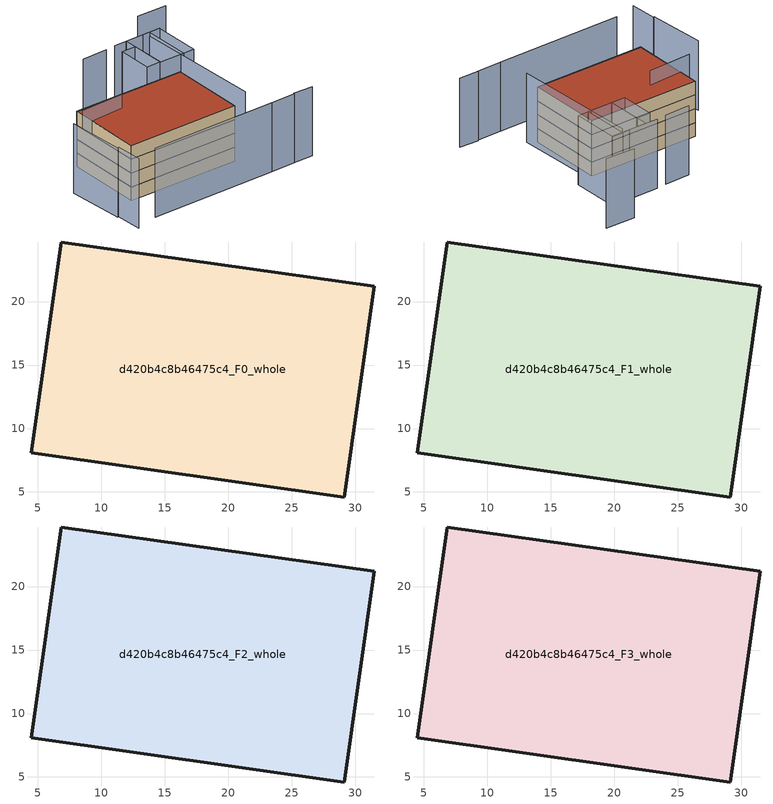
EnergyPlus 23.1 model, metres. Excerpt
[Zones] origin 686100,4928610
d420b4c8b46475c4_F0_whole
 floor ground (EU_floor_Construction): 29.16,4.61 31.51,21.21 6.85,24.7 4.51,8.09 z0
 wall outside (EU_wall_Construction): 29.16,4.61 4.51,8.09 6.85,24.7 31.51,21.21 29.16,4.61 z0:3
d420b4c8b46475c4_F1_whole
 floor to d420b4c8b46475c4_F0_whole (EU_floor_Construction): 29.15,4.61 31.5,21.21 6.85,24.7 4.5,8.09 z3
 wall outside (EU_wall_Construction): 29.16,4.61 4.51,8.09 6.85,24.7 31.51,21.21 29.16,4.61 z3:6
d420b4c8b46475c4_F2_whole
 floor to d420b4c8b46475c4_F1_whole (EU_floor_Construction): 29.15,4.61 31.5,21.21 6.85,24.7 4.5,8.09 z6
 wall outside (EU_wall_Construction): 29.16,4.61 4.51,8.09 6.85,24.7 31.51,21.21 29.16,4.61 z6:9
d420b4c8b46475c4_F3_whole
 floor to d420b4c8b46475c4_F2_whole (EU_floor_Construction): 29.15,4.61 31.5,21.21 6.85,24.7 4.5,8.09 z9
 wall outside (EU_wall_Construction): 29.16,4.61 4.51,8.09 6.85,24.7 31.51,21.21 29.16,4.61 z9:12
 roof outside (EU_roof_Construction): 31.51,21.21 29.16,4.61 4.51,8.09 6.85,24.7 z12
shading: 3.02,0.45 31.05,-3.29 / -1.56,5.65 -2.12,-0.17 / -0.86,18.01 -1.81,5.55 / 36.42,-3.82 40.68,-4.57 / 31.05,-3.29 36.39,-4 / 30.63,3.28 33.57,31.13 / 37,31.88 26.35,33.43 / 44.05,37.04 37.48,38.1 / 13.73,19.52 4,20.32 / 24.06,33.46 18.45,34.12 / 24.58,23.27 25.6,30.73 / 25.6,30.73 28.75,30.3 / 28.75,30.3 27.74,22.84 / 27.74,22.84 24.58,23.27 / 33.28,22.02 34.62,32.35 / 34.62,32.35 37.02,32.04 / 37.02,32.04 35.68,21.7 / 35.68,21.7 33.28,22.02 / 34.61,32.25 33.28,22.02 / 33.28,22.02 27.64,22.75 / 27.64,22.75 28.97,32.99 / 28.97,32.99 34.61,32.25 z0:15
[Building]
EU S2 Campaign: North Axis=0; Terrain=City; Solar Distribution=FullExterior
[Site:Location]
Bologna: Latitude=44.5; Longitude=11.25; Time Zone=1; Elevation=37
[SizingPeriod:WeatherFileDays]
AnnualSizingPeriod: Begin Month=1; Begin Day of Month=1; End Month=12; End Day of Month=31; Day of Week for Start Day=Monday; Use Weather File Daylight Saving Period=No; Use Weather File Rain and Snow Indicators=No
[MATERIAL]
EU_InternalMass_Material: Roughness=MediumRough; Thickness=0.1; Conductivity=1; Density=1800; Specific Heat=900; Thermal Absorptance=0.9; Solar Absorptance=0.7; Visible Absorptance=0.7
[MATERIAL:NOMASS] Roughness=MediumRough; Thermal Absorptance=0.9; Solar Absorptance=0.7; Visible Absorptance=0.7
Name | Thermal Resistance
EU_wall_NoMass | 0.937881
EU_roof_NoMass | 0.548572
EU_floor_NoMass | 0.71348
[CONSTRUCTION]
EU_wall_Construction: EU_wall_NoMass
EU_roof_Construction: EU_roof_NoMass
EU_floor_Construction: EU_floor_NoMass
EU_InternalMass_Construction: EU_InternalMass_Material
[ZONE] Type=1; Multiplier=1; Ceiling Height=autocalculate; Volume=1252.51; Floor Area=autocalculate; Part of Total Floor Area=Yes
d420b4c8b46475c4_F0_whole; d420b4c8b46475c4_F1_whole; d420b4c8b46475c4_F2_whole; d420b4c8b46475c4_F3_whole
[INTERNALMASS] Construction=EU_InternalMass_Construction; Surface Area=417.503
Name | Zone or ZoneList
d420b4c8b46475c4_F0_whole_EU_InternalMass | d420b4c8b46475c4_F0_whole
d420b4c8b46475c4_F1_whole_EU_InternalMass | d420b4c8b46475c4_F1_whole
d420b4c8b46475c4_F2_whole_EU_InternalMass | d420b4c8b46475c4_F2_whole
d420b4c8b46475c4_F3_whole_EU_InternalMass | d420b4c8b46475c4_F3_whole
[OTHEREQUIPMENT] Fuel Type=Electricity; Design Level Calculation Method=Watts/Area; Power per Zone Floor Area=1; Fraction Latent=0; Fraction Radiant=0; Fraction Lost=0; Carbon Dioxide Generation Rate=0; EndUse Subcategory=EU_Step8_InternalGains
Name | Zone or ZoneList or Space or SpaceList | Schedule
EU_Step8_InternalGain_d420b4c8b46475c4_F0_whole_f000 | d420b4c8b46475c4_F0_whole | EU_Step8_GainSchedule_d420b4c8b46475c4_F0_whole_f000
EU_Step8_InternalGain_d420b4c8b46475c4_F1_whole_f000 | d420b4c8b46475c4_F1_whole | EU_Step8_GainSchedule_d420b4c8b46475c4_F1_whole_f000
EU_Step8_InternalGain_d420b4c8b46475c4_F2_whole_f000 | d420b4c8b46475c4_F2_whole | EU_Step8_GainSchedule_d420b4c8b46475c4_F2_whole_f000
EU_Step8_InternalGain_d420b4c8b46475c4_F3_whole_f000 | d420b4c8b46475c4_F3_whole | EU_Step8_GainSchedule_d420b4c8b46475c4_F3_whole_f000
[ZONEVENTILATION:DESIGNFLOWRATE] Schedule=EU_AlwaysOn; Design Flow Rate Calculation Method=AirChanges/Hour; Air Changes per Hour=0.687892; Ventilation Type=Natural; Fan Pressure Rise=0; Fan Total Efficiency=1; Constant Term Coefficient=1; Temperature Term Coefficient=0; Velocity Term Coefficient=0; Velocity Squared Term Coefficient=0; Minimum Indoor Temperature=-100; Maximum Indoor Temperature=100; Delta Temperature=-100; Minimum Outdoor Temperature=-100; Maximum Outdoor Temperature=100; Maximum Wind Speed=40
Name | Zone or ZoneList or Space or SpaceList
EU_ConstantAir_d420b4c8b46475c4_F0_whole | d420b4c8b46475c4_F0_whole
EU_ConstantAir_d420b4c8b46475c4_F1_whole | d420b4c8b46475c4_F1_whole
EU_ConstantAir_d420b4c8b46475c4_F2_whole | d420b4c8b46475c4_F2_whole
EU_ConstantAir_d420b4c8b46475c4_F3_whole | d420b4c8b46475c4_F3_whole
[HVACTEMPLATE:THERMOSTAT] Constant Heating Setpoint=20; Constant Cooling Setpoint=50
EU_HeatOnly_d420b4c8b46475c4_F0_whole; EU_HeatOnly_d420b4c8b46475c4_F1_whole; EU_HeatOnly_d420b4c8b46475c4_F2_whole; EU_HeatOnly_d420b4c8b46475c4_F3_whole
[HVACTEMPLATE:ZONE:IDEALLOADSAIRSYSTEM] System Availability Schedule=EU_AlwaysOn; Maximum Heating Supply Air Temperature=50; Minimum Cooling Supply Air Temperature=13; Maximum Heating Supply Air Humidity Ratio=0.0156; Minimum Cooling Supply Air Humidity Ratio=0.0077; Heating Limit=NoLimit; Cooling Limit=NoLimit; Heating Availability Schedule=EU_AlwaysOn; Cooling Availability Schedule=EU_CoolingOff; Dehumidification Control Type=ConstantSensibleHeatRatio; Cooling Sensible Heat Ratio=0.7; Dehumidification Setpoint=60; Humidification Control Type=None; Humidification Setpoint=30; Outdoor Air Method=None; Outdoor Air Flow Rate per Person=0.00944; Outdoor Air Flow Rate per Zone Floor Area=0; Outdoor Air Flow Rate per Zone=0; Demand Controlled Ventilation Type=None; Outdoor Air Economizer Type=NoEconomizer; Heat Recovery Type=None; Sensible Heat Recovery Effectiveness=0.7; Latent Heat Recovery Effectiveness=0.65
Name | Template Thermostat
d420b4c8b46475c4_F0_whole | EU_HeatOnly_d420b4c8b46475c4_F0_whole
d420b4c8b46475c4_F1_whole | EU_HeatOnly_d420b4c8b46475c4_F1_whole
d420b4c8b46475c4_F2_whole | EU_HeatOnly_d420b4c8b46475c4_F2_whole
d420b4c8b46475c4_F3_whole | EU_HeatOnly_d420b4c8b46475c4_F3_whole
[SIZING:ZONE] Zone Cooling Design Supply Air Temperature Input Method=SupplyAirTemperature; Zone Cooling Design Supply Air Temperature=13; Zone Heating Design Supply Air Temperature Input Method=SupplyAirTemperature; Zone Heating Design Supply Air Temperature=50; Zone Cooling Design Supply Air Humidity Ratio=0.008; Zone Heating Design Supply Air Humidity Ratio=0.008; Cooling Design Air Flow Method=DesignDay; Cooling Design Air Flow Rate=0; Cooling Minimum Air Flow per Zone Floor Area=0.000762; Cooling Minimum Air Flow=0; Cooling Minimum Air Flow Fraction=0.2; Heating Design Air Flow Method=DesignDay; Heating Design Air Flow Rate=0; Heating Maximum Air Flow per Zone Floor Area=0.002032; Heating Maximum Air Flow=0.141576; Heating Maximum Air Flow Fraction=0.3; Account for Dedicated Outdoor Air System=No; Dedicated Outdoor Air System Control Strategy=NeutralSupplyAir; Dedicated Outdoor Air Low Setpoint Temperature for Design=autosize; Dedicated Outdoor Air High Setpoint Temperature for Design=autosize; Zone Load Sizing Method=Sensible Load Only No Latent Load; Zone Latent Cooling Design Supply Air Humidity Ratio Input Method=HumidityRatioDifference; Zone Cooling Design Supply Air Humidity Ratio Difference=0.005; Zone Latent Heating Design Supply Air Humidity Ratio Input Method=HumidityRatioDifference; Zone Humidification Design Supply Air Humidity Ratio Difference=0.005
d420b4c8b46475c4_F0_whole; d420b4c8b46475c4_F1_whole; d420b4c8b46475c4_F2_whole; d420b4c8b46475c4_F3_whole
[SCHEDULE:CONSTANT]
Name | Hourly Value
EU_AlwaysOn | 1
EU_CoolingOff | 0
[SCHEDULE:FILE] Column Number=1; Rows to Skip at Top=0; Number of Hours of Data=8760; Column Separator=Comma; Interpolate to Timestep=No; Minutes per Item=60; Adjust Schedule for Daylight Savings=Yes
Name | File
EU_Step8_GainSchedule_d420b4c8b46475c4_F0_whole_f000 | ../../schedules/d420b4c8b46475c4/d420b4c8b46475c4_F0_whole_f000_gain.csv
EU_Step8_GainSchedule_d420b4c8b46475c4_F1_whole_f000 | ../../schedules/d420b4c8b46475c4/d420b4c8b46475c4_F1_whole_f000_gain.csv
EU_Step8_GainSchedule_d420b4c8b46475c4_F2_whole_f000 | ../../schedules/d420b4c8b46475c4/d420b4c8b46475c4_F2_whole_f000_gain.csv
EU_Step8_GainSchedule_d420b4c8b46475c4_F3_whole_f000 | ../../schedules/d420b4c8b46475c4/d420b4c8b46475c4_F3_whole_f000_gain.csv
